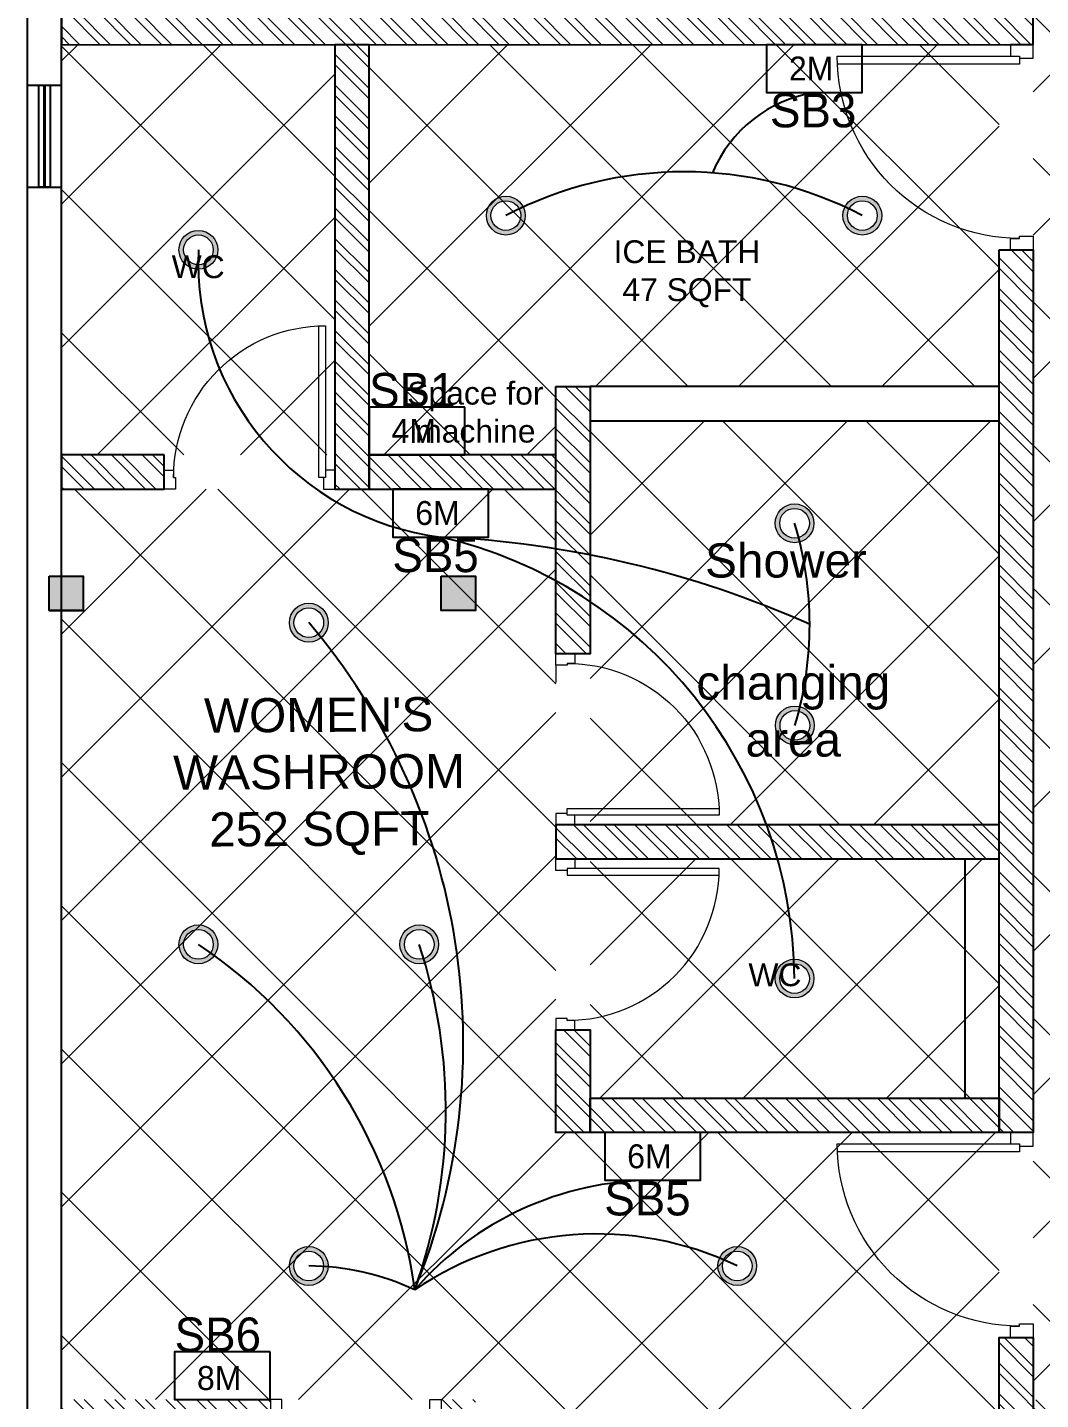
# Model space of a CAD drawing. Header units: millimetres. Extents: x 1464389 to 1998638, y -29162 to 256806.
# Drawn here: x 1802257 to 1806703, y 175337 to 181358 of the extents above; entities that cross this region are included whole.
import ezdxf

# ---------------------------------------------------------------- set-up
doc = ezdxf.new("R2010")
doc.units = ezdxf.units.MM
doc.header["$LTSCALE"] = 15
doc.layers.get('0').update_dxf_attribs({"lineweight": 5})
for name, color, linetype in [('0_1.5sqmm wire', 4, 'Continuous'), ('A-WNDW', 4, 'Continuous'), ('GFC Columns', 6, 'Continuous'), ('GFC Walls', 14, 'Continuous'), ('LS_DR_Washbasin', 165, 'Continuous'), ('NEW WALL', 5, 'Continuous'), ('Text', 250, 'Continuous')]:
    doc.layers.add(name, color=color, linetype=linetype)
for name, color, linetype, lineweight in [('A-Walls', 1, 'Continuous', 30), ('DOOR', 124, 'Continuous', 9), ('Hatch', 252, 'Continuous', 15), ('ledge wall line', 252, 'Continuous', 13)]:
    doc.layers.add(name, color=color, linetype=linetype, lineweight=lineweight)
doc.styles.add('ARIAL', font='arial.ttf')
pattern_1 = [(45, (580091.1, 177785.7), (-314.30896, 314.30896), []), (135, (580091.1, 177785.7), (-314.30896, -314.30896), [])]

# ---------------------------------------------------------------- blocks, each defined once
blk = doc.blocks.new('terrace site dwg')
at = {"layer": 'Hatch'}
h = blk.add_hatch(color=256, dxfattribs=at)
h.dxf.hatch_style = 1
h.paths.add_polyline_path([(2564955.5, 867086.2), (2564805.5, 867086.2), (2564805.5, 866936.2), (2564955.5, 866936.2)])
h.paths.add_polyline_path([(2563234.3, 867086.2), (2563139.5, 867086.2), (2563139.5, 866936.2), (2563234.3, 866936.2)])
h.paths.add_polyline_path([(2563139.5, 867086.2), (2563084.5, 867086.2), (2563084.5, 866936.2), (2563139.5, 866936.2)])
h.paths.add_polyline_path([(2563234.5, 861453.2), (2563084.5, 861453.2), (2563084.5, 861303.2), (2563234.5, 861303.2)])
h.paths.add_polyline_path([(2564955.5, 861453.2), (2564805.5, 861453.2), (2564805.5, 861303.2), (2564955.5, 861303.2)])
h.paths.add_polyline_path([(2563234.5, 858838.2), (2563139.5, 858838.2), (2563139.5, 858868.2), (2563084.5, 858868.2), (2563084.5, 858718.2), (2563234.5, 858718.2)])
h.paths.add_polyline_path([(2563234.5, 858868.2), (2563139.5, 858868.2), (2563139.5, 858838.2), (2563234.5, 858838.2)], flags=17)
h.paths.add_polyline_path([(2564955.5, 858113.2), (2564805.5, 858113.2), (2564805.5, 857963.2), (2564955.5, 857963.2)])
h.paths.add_polyline_path([(2569128.5, 858113.2), (2568978.5, 858113.2), (2568978.5, 858018.2), (2569128.5, 858018.2)])
h.paths.add_polyline_path([(2569128.5, 858018.2), (2568978.5, 858018.2), (2568978.5, 857963.2), (2569128.5, 857963.2)])
h.paths.add_polyline_path([(2569734, 858168.2), (2569598.5, 858168.2), (2569598.5, 858018.2), (2569734, 858018.2)])
h.paths.add_polyline_path([(2582058.5, 861483.2), (2581878.5, 861483.2), (2581878.5, 861333.2), (2582058.5, 861333.2)])
h.paths.add_polyline_path([(2582028.5, 867086.2), (2581908.5, 867086.2), (2581908.5, 866936.2), (2582028.5, 866936.2)])
h.paths.add_polyline_path([(2581908.5, 867086.2), (2581878.5, 867086.2), (2581878.5, 866936.2), (2581908.5, 866936.2)])
h.paths.add_polyline_path([(2582028.5, 869698.2), (2581878.5, 869698.2), (2581878.5, 869548.2), (2582028.5, 869548.2)])
h.paths.add_polyline_path([(2574344.5, 867086.2), (2574194.5, 867086.2), (2574194.5, 866936.2), (2574344.5, 866936.2)])
h.paths.add_polyline_path([(2578937.5, 867086.2), (2578787.5, 867086.2), (2578787.5, 866936.2), (2578937.5, 866936.2)])
h.paths.add_polyline_path([(2574962.5, 872568.2), (2574812.5, 872568.2), (2574812.5, 872448.2), (2574962.5, 872448.2)])
h.paths.add_polyline_path([(2578897.5, 872568.2), (2578747.5, 872568.2), (2578747.5, 872418.2), (2578897.5, 872418.2)])
h.paths.add_polyline_path([(2569139.5, 867086.2), (2568989.5, 867086.2), (2568989.5, 866936.2), (2569139.5, 866936.2)])
h.paths.add_polyline_path([(2563234.5, 872568.2), (2563084.5, 872568.2), (2563084.5, 872418.2), (2563138.3, 872418.2), (2563138.3, 872448.2), (2563234.5, 872448.2)])
h.paths.add_polyline_path([(2565124.5, 872568.2), (2564974.5, 872568.2), (2564974.5, 872448.2), (2565124.5, 872448.2)])
h.paths.add_polyline_path([(2565124.5, 872448.1), (2564974.5, 872448.1), (2564974.5, 872418.2), (2565124.5, 872418.2)])
h.paths.add_polyline_path([(2563234.5, 872448.2), (2563138.3, 872448.2), (2563138.3, 872418.2), (2563234.5, 872418.2)], flags=17)
at = {"layer": 'A-WNDW', "ltscale": 0.5}
for p, q in [((2562989.5, 869241.2), (2563139.5, 869241.2)), ((2563064.5, 869241.2), (2563064.5, 868793.2)), ((2562989.5, 868793.2), (2563139.5, 868793.2)), ((2562989.5, 868793.2), (2563139.5, 868793.2)), ((2562989.5, 868793.2), (2563139.5, 868793.2))]:
    blk.add_line(p, q, dxfattribs=at)
blk.add_lwpolyline([(2563089.5, 869241.2), (2563089.5, 868793.2), (2563039.5, 868793.2), (2563039.5, 869241.2)], close=True, dxfattribs=at)
blk.add_lwpolyline([(2563089.5, 869241.2), (2563089.5, 868793.2), (2563039.5, 868793.2), (2563039.5, 869241.2)], close=True, dxfattribs=at)
at = {"layer": 'A-WNDW', "ltscale": 0.5, "const_width": 14.1}
for points in [[(2563064.5, 869241.2), (2563064.5, 868793.2)], [(2563064.5, 869087.7), (2563064.5, 868793.2)]]:
    blk.add_lwpolyline(points, dxfattribs=at)
at = {"layer": 'GFC Columns'}
for p, q in [((2563084.5, 867086.2), (2563234.5, 867086.2)), ((2563084.5, 866936.2), (2563234.5, 866936.2))]:
    blk.add_line(p, q, dxfattribs=at)
for points in [[(2563084.5, 867086.2), (2563234.5, 867086.2), (2563234.5, 866936.2), (2563084.5, 866936.2)], [(2564805.5, 867086.2), (2564955.5, 867086.2), (2564955.5, 866936.2), (2564805.5, 866936.2)]]:
    blk.add_lwpolyline(points, close=True, dxfattribs=at)
at = {"layer": 'GFC Walls'}
for p, q in [((2562989.5, 858688.2), (2562989.5, 872598.2)), ((2563139.5, 861453.2), (2563139.5, 872418.2))]:
    blk.add_line(p, q, dxfattribs=at)
blk = doc.blocks.new('INTERNAL WALLS FIFFTH')
at = {"layer": 'NEW WALL', "ltscale": 0.25}
for points in [[(1153629.8, -148917.1), (1149364.9, -148917.3), (1149364.9, -149067.3), (1153629.8, -149067.1)], [(1150565.2, -151017.2), (1150715.2, -151017.2), (1150715.3, -149067.2), (1150565.3, -149067.2)], [(1153479.8, -149967.1), (1153629.8, -149967.1), (1153629.8, -153840.4), (1153479.8, -153840.4)], [(1151535.1, -150567.3), (1151685.1, -150567.3), (1151685.1, -151740.3), (1151535.1, -151740.3)], [(1153479.8, -150567.1), (1151685.1, -150567.4), (1151685.1, -150717.4), (1153479.8, -150717.1)], [(1149815.2, -150867.2), (1149365, -150867.6), (1149365, -151017.6), (1149815.2, -151017.2)], [(1151535.1, -150867.3), (1150715.2, -150867.7), (1150715.2, -151017.7), (1151535.1, -151017.3)], [(1151535.1, -152640.3), (1153479.8, -152640.3), (1153479.8, -152490.3), (1151535.1, -152490.3)], [(1151535.1, -153390.3), (1151685.1, -153390.3), (1151685.1, -153840.4), (1151535.1, -153840.4)], [(1151685.1, -153690.4), (1153479.8, -153690.4), (1153479.8, -153840.4), (1151685.1, -153840.4)], [(1153479.8, -155462.6), (1153479.8, -154740.4), (1153629.8, -154740.4), (1153629.8, -155462.6)]]:
    blk.add_lwpolyline(points, close=True, dxfattribs=at)
blk = doc.blocks.new('Hanging light')
h = blk.add_hatch(color=30)
h.dxf.hatch_style = 1
h.set_gradient(color1=(242, 103, 34), color2=(255, 255, 0), name='CYLINDER')
h.paths.add_polyline_path([(163326.4, 34665.3, 1), (163155.9, 34665.3, 1)])
h.paths.add_polyline_path([(163175.9, 34665.3, -1), (163306.4, 34665.3, -1)], flags=16)
at = {"color": 3}
for radius in [85.2, 65.2]:
    blk.add_circle((163241.2, 34665.3), radius, dxfattribs=at)
blk = doc.blocks.new('D900')
for points in [[(0, 840), (0, 900), (100, 900), (100, 850), (60, 850), (60, 840)], [(0, 60), (0, 0), (100, 0), (100, 50), (60, 50), (60, 60)]]:
    blk.add_lwpolyline(points, close=True)
blk.add_lwpolyline([(60, 850, -0.414214), (860, 50), (60, 50), (60, 85), (859.2, 85)], format="xyb")
blk = doc.blocks.new('DOOR TERRACE')
at = {"layer": 'DOOR'}
for p, xscale, yscale, zscale, rotation in [((1153629.8, -149067.1), 0.9999986647151773, 0.9999986647151773, 0.9999986647151773, 180), ((1150565.2, -151017.2), 0.833333332022979, 0.833333332022979, 0.833333332022979, 90), ((1151535.1, -152640.3), -0.8333333333333369, 0.8333333333333369, 0.8333333333333369, 180), ((1151031.8, -155012.6), -0.8333333333330818, 0.8333333333330818, 0.83333333333308, 90)]:
    blk.add_blockref('D900', p, dxfattribs=dict(at, xscale=xscale, yscale=yscale, zscale=zscale, rotation=rotation))
at = {"layer": 'DOOR', "xscale": 0.8333333333330782, "yscale": 0.8333333333330782, "zscale": 0.8333333333330782}
blk.add_blockref('D900', (1151535.1, -152490.3), dxfattribs=at)
at = {"layer": 'DOOR', "rotation": 180}
blk.add_blockref('D900', (1153629.8, -153840.4), dxfattribs=at)

msp = doc.modelspace()

# ---------------------------------------------------------------- hatches: boundary and pattern name
at = {"layer": 'Hatch', "ltscale": 0.25}
h = msp.add_hatch(dxfattribs=at)
h.set_pattern_fill('ANSI37', color=256, scale=140)
h.set_pattern_definition(pattern_1)
h.paths.add_polyline_path([(1807871.1, 181124.6), (1808320.9, 181124.6), (1808320.9, 184312.1), (1806671.1, 184312.1), (1806671.1, 175335.8), (1813215.7, 175335.1), (1813215.7, 176535.1), (1807871.1, 176535.1)])
h = msp.add_hatch(dxfattribs=at)
h.set_pattern_fill('ANSI37', color=256, scale=140)
h.set_pattern_definition(pattern_1)
h.paths.add_polyline_path([(1803607.5, 181282.4), (1802407.1, 181282.4), (1802407.1, 179482), (1803607.5, 179482)])
h = msp.add_hatch(dxfattribs=at)
h.set_pattern_fill('ANSI37', color=256, scale=140)
h.set_pattern_definition(pattern_1)
h.paths.add_polyline_path([(1806521.1, 181282.4), (1803756.7, 181282.4), (1803756.7, 179782.5), (1806521.1, 179782.5)])
h.paths.add_polyline_path([(1804576.4, 179782.4), (1803756.6, 179782.4), (1803756.6, 179482), (1804576.4, 179482)])
h = msp.add_hatch(dxfattribs=at)
h.set_pattern_fill('ANSI37', color=256, scale=140)
h.set_pattern_definition(pattern_1)
h.paths.add_polyline_path([(1806521.1, 179632.3), (1804726.4, 179632.3), (1804726.4, 177859.3), (1806521.1, 177859.3)])
h.paths.add_polyline_path([(1806521.1, 177709.3), (1804726.4, 177709.3), (1804726.4, 176659.3), (1806521.1, 176659.3)])
h = msp.add_hatch(dxfattribs=at)
h.set_pattern_fill('ANSI37', color=256, scale=140)
h.set_pattern_definition(pattern_1)
h.paths.add_polyline_path([(1806521.1, 176509.3), (1804576.4, 176509.3), (1804576.4, 179332.3), (1802406.3, 179332.1), (1802407.1, 175337.1), (1804223.1, 175337.1), (1804223.1, 174887.1), (1806521.1, 174887.1)])
at = {"layer": 'ledge wall line'}
h = msp.add_hatch(dxfattribs=at)
h.set_pattern_fill('ANSI32', color=256, scale=10, angle=90)
h.set_pattern_definition([(135, (-712089.99, -727953.09), (-67.351921, -67.351921), []), (135, (-712089.99, -727908.19), (-67.351921, -67.351921), [])])
h.paths.add_polyline_path([(1813366.4, 175185.1), (1813216.4, 175185.1), (1813217.1, 174117.1), (1813367.1, 174117.1)])
h.paths.add_polyline_path([(1813366.4, 175335.1), (1810960.2, 175335.1), (1810960.2, 175185.1), (1813366.4, 175185.1)])
h.paths.add_polyline_path([(1813365.7, 176535.1), (1813215.7, 176535.1), (1813216.4, 176335.1), (1813366.4, 176335.1)])
h.paths.add_polyline_path([(1810060.2, 175335.1), (1808731.4, 175335.1), (1808731.4, 175185.1), (1809910.2, 175185.1), (1809910.2, 175185.1), (1810060.2, 175185.1), (1810060.2, 175185.1), (1809910.2, 175185.1), (1809910.2, 173367), (1810060.2, 173367), (1810060.2, 175185.1), (1809910.2, 175185.1), (1809910.2, 175185.1), (1810060.2, 175185.1)])
h.paths.add_polyline_path([(1807831.5, 175235.1), (1807831.4, 175235.1), (1807831.4, 175335.1), (1807681.5, 175335.1), (1807681.5, 175235.1), (1807682.1, 174122.1), (1807832.1, 174122.1)])
h.paths.add_polyline_path([(1804223.1, 172105.1), (1804073.1, 172105.1), (1804073.1, 170702.1), (1804223.1, 170702.1)])
h.paths.add_polyline_path([(1804223.1, 175337.1), (1804073.1, 175337.1), (1804073.1, 173317.1), (1804223.1, 173317.1)])
h.paths.add_polyline_path([(1804223.1, 173167.1), (1804073.1, 173167.1), (1804073.1, 173005.1), (1804223.1, 173005.1)])
h.paths.add_polyline_path([(1804223.1, 173005.1), (1804073.1, 173005.1), (1802407.1, 173005.1), (1802407.1, 172855.1), (1804223.1, 172855.1)])
h.paths.add_polyline_path([(1806671.1, 174887.1), (1804223.1, 174887.1), (1804223.1, 174737.1), (1806671.1, 174737.1)])
h.paths.add_polyline_path([(1806671.1, 175185.8), (1806671.1, 175185.8), (1806671.1, 175335.8), (1806671.1, 175609.3), (1806521.1, 175609.3), (1806521.1, 174887.1), (1806671.1, 174887.1)])
h.paths.add_polyline_path([(1806781.5, 175235.1), (1806781.5, 175235.1), (1806781.5, 175335.1), (1806671.1, 175335.8), (1806671.1, 175185.8), (1806781.5, 175185.1)])
h.paths.add_polyline_path([(1803323.1, 175337.1), (1802407.1, 175337.1), (1802407.1, 175187.1), (1803323.1, 175187.1)])
h.paths.add_polyline_path([(1804726.4, 176959.3), (1804576.4, 176959.3), (1804576.4, 176509.3), (1804726.4, 176509.3)])
h.paths.add_polyline_path([(1806521.1, 176659.3), (1804726.4, 176659.3), (1804726.4, 176509.3), (1806521.1, 176509.3)])
h.paths.add_polyline_path([(1806521.1, 177859.3), (1804576.4, 177859.3), (1804576.4, 177709.3), (1806521.1, 177709.3)])
h.paths.add_polyline_path([(1806671.1, 180382.5), (1806521.1, 180382.5), (1806521.1, 176509.3), (1806671.1, 176509.3)])
h.paths.add_polyline_path([(1806671.1, 181432.5), (1803608.1, 181432.4), (1803608.1, 181431.5), (1802406.3, 181432.4), (1802406.3, 181282.4), (1803606.7, 181282.4), (1803606.7, 181282.4), (1803756.7, 181282.4), (1806671.1, 181282.5)])
h.paths.add_polyline_path([(1802856.6, 179482.4), (1802407.1, 179482.1), (1802407.1, 179332.1), (1802856.6, 179332.4)])
h.paths.add_polyline_path([(1803606.6, 179332.4), (1803606.7, 181282.4), (1803756.7, 181282.4), (1803756.6, 179482), (1804576.4, 179482.3), (1804576.4, 179782.4), (1804726.4, 179782.4), (1804726.4, 178609.3), (1804576.4, 178609.3), (1804576.4, 179332.3), (1803756.6, 179332), (1803756.6, 179332.4)])
h.paths.add_polyline_path([(1806521.1, 182662.1), (1805408.3, 182662.1), (1805408.3, 182595), (1805408.3, 182512.1), (1806521.1, 182512.1)])
h.paths.add_polyline_path([(1804658.1, 183562.1), (1804508.1, 183562.1), (1804508.1, 182512.1), (1804658.1, 182512.1)])
h.paths.add_polyline_path([(1806671.1, 184312.1), (1806521.1, 184312.1), (1806521.1, 182332.5), (1806571.1, 182332.5), (1806571.1, 182332.5), (1806671.1, 182332.5)])

# ---------------------------------------------------------------- linework, layer by layer
at = {"ltscale": 0.25}
msp.add_lwpolyline([(1804576.4, 178559.3), (1804576.4, 178483.2)], dxfattribs=at)
at = {"layer": '0_1.5sqmm wire'}
for points in [[(1805921.1, 181282.5), (1805501.1, 181282.5), (1805501.1, 181072.5), (1805921.1, 181072.5)], [(1804176.6, 179692), (1803756.6, 179692), (1803756.6, 179482), (1804176.6, 179482)], [(1804281.1, 179332.1), (1803861.1, 179332.1), (1803861.1, 179122.1), (1804281.1, 179122.1)], [(1805211.1, 176509.3), (1804791.1, 176509.3), (1804791.1, 176299.3), (1805211.1, 176299.3)], [(1803323.1, 175547.1), (1802903.1, 175547.1), (1802903.1, 175337.1), (1803323.1, 175337.1)]]:
    msp.add_lwpolyline(points, close=True, dxfattribs=at)
for centre, radius, start, end in [((1805803.6, 180494.2), 585.6, 99.08738, 157.32383), ((1805138.9, 179036), 1688.6, 62.40386, 117.59614), ((1804222.7, 180329.1), 1216.5, 177.49969, 262.84337), ((1804157.9, 178736.7), 1532.2, 343.25769, 16.91389), ((1803864.4, 174636.6), 4490.2, 66.00903, 87.36067), ((1803615.4, 177166), 2008.5, 0.52784, 76.88549), ((1801318.5, 176900.4), 2851.4, 337.70189, 40.34111), ((1801799.2, 175522.8), 2177.6, 7.80557, 56.30618), ((1801760.2, 176605.5), 2333.2, 340.28707, 18.20882), ((1805008.2, 174909), 1390.3, 90.29021, 139.14057), ((1804755.4, 174639.7), 1424, 64.33721, 124.12053), ((1803487.4, 174818.9), 1104.3, 64.85263, 89.77253)]:
    msp.add_arc(centre, radius, start, end, dxfattribs=at)
at = {"layer": 'LS_DR_Washbasin'}
msp.add_line((1806371.3, 177709.3), (1806371.3, 176659.3), dxfattribs=at)

# ---------------------------------------------------------------- block references
for name, p in [('DOOR TERRACE', (653041.4, 330349.7)), ('INTERNAL WALLS FIFFTH', (653041.4, 330349.7)), ('Hanging light', (1641115.5, 145867.2)), ('Hanging light', (1642680, 145867.2)), ('Hanging light', (1639766.2, 145716.9)), ('Hanging light', (1642382.6, 144517.1)), ('Hanging light', (1640250.7, 144080.9)), ('Hanging light', (1642383.9, 143630)), ('Hanging light', (1639766.1, 142669.3)), ('Hanging light', (1640735.4, 142669.3)), ('Hanging light', (1642382.6, 142519.2)), ('Hanging light', (1640250.6, 141257.9)), ('Hanging light', (1642131, 141257.9))]:
    msp.add_blockref(name, p)
at = {"layer": 'A-Walls'}
msp.add_blockref('terrace site dwg', (-760732.4, -688136.1), dxfattribs=at)

# ---------------------------------------------------------------- texts
at = {"layer": '0_1.5sqmm wire'}
for s, height, p in [('2M', 105, (1805599.1, 181125.4)), ('SB3', 150, (1805515.8, 180919.7)), ('SB1', 150, (1803756.6, 179692)), ('4M', 105, (1803854.7, 179534.9)), ('6M', 105, (1803959.2, 179175)), ('SB5', 150, (1803858.7, 178967.9)), ('6M', 105, (1804889.2, 176352.2)), ('SB5', 150, (1804788.7, 176145.1)), ('SB6', 150, (1802903.1, 175547.1)), ('8M', 105, (1803001.2, 175379))]:
    msp.add_text(s, height=height, dxfattribs=at).set_placement(p)
at = {"layer": 'Text', "ltscale": 0.25, "style": 'ARIAL'}
for s, heights, insert, char_height, attachment_point in [('\\pxqc;ICE BATH\\P47 SQFT', [0], (1804500.2, 180424.1), 100, 1), ('\\pxqc;WC', [103.4], (1802355.1, 180358), 100, 1), ('\\pxqc;Space for \\Pmachine', [0], (1803571.6, 179803.2), 100, 1), ('\\pxqc;Shower', [0], (1806237.6, 179094.2), 150, 3), ('\\pxqc;changing \\Parea', [0], (1806269.6, 178156.4), 150, 9), ('\\pxqc;WC', [103.4], (1804886.3, 177250.9), 100, 1)]:
    msp.add_mtext_dynamic_manual_height_columns(s, width=1302.77, gutter_width=250, heights=heights, dxfattribs=dict(at, insert=insert, char_height=char_height, attachment_point=attachment_point))
at = {"layer": 'Text', "ltscale": 0.25, "insert": (1802714.2, 177720.4), "char_height": 150, "attachment_point": 7, "rotation": 0.35097, "style": 'ARIAL'}
msp.add_mtext_dynamic_manual_height_columns("\\pxqc;WOMEN'S \\PWASHROOM\\P252 SQFT", width=1649.428, gutter_width=250, heights=[0], dxfattribs=at)

doc.saveas('drawing.dxf')
